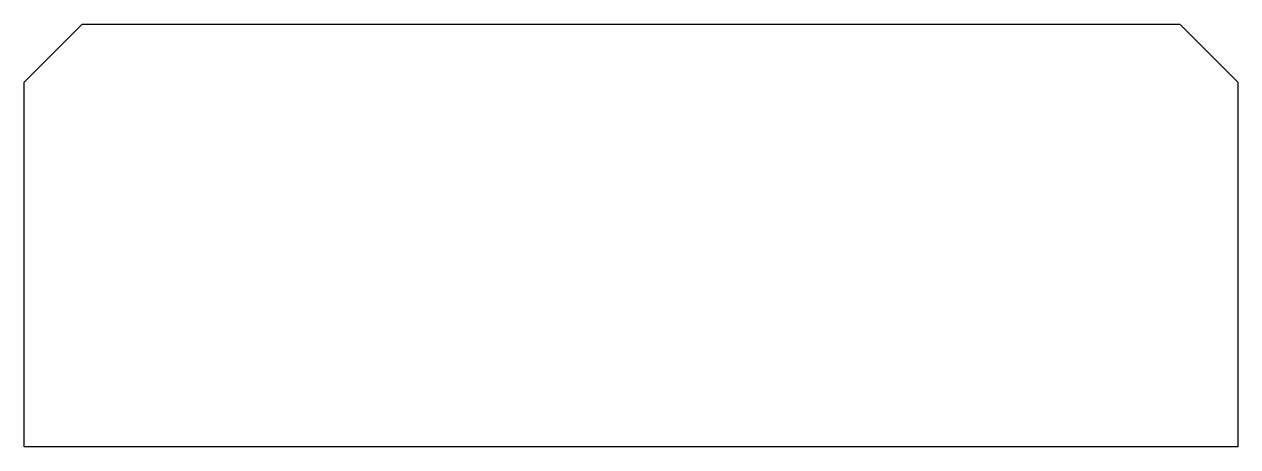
# Model space of a CAD drawing. Header units: millimetres. Extents: x 0 to 544, y -95 to 95.
import ezdxf

# ---------------------------------------------------------------- set-up
doc = ezdxf.new("R2010")
doc.units = ezdxf.units.MM
doc.header["$LTSCALE"] = 10
doc.layers.add('MEMBERS', color=5, linetype='Continuous')

msp = doc.modelspace()

# ---------------------------------------------------------------- linework, layer by layer
at = {"layer": 'MEMBERS', "color": 3, "linetype": 'Continuous'}
for p, q in [((0, 68.75), (26, 94.75)), ((26, 94.75), (518, 94.75)), ((518, 94.75), (544, 68.75)), ((0, -94.75), (0, 68.75)), ((544, 68.75), (544, -94.75)), ((544, -94.75), (0, -94.75))]:
    msp.add_line(p, q, dxfattribs=at)

doc.saveas('drawing.dxf')
